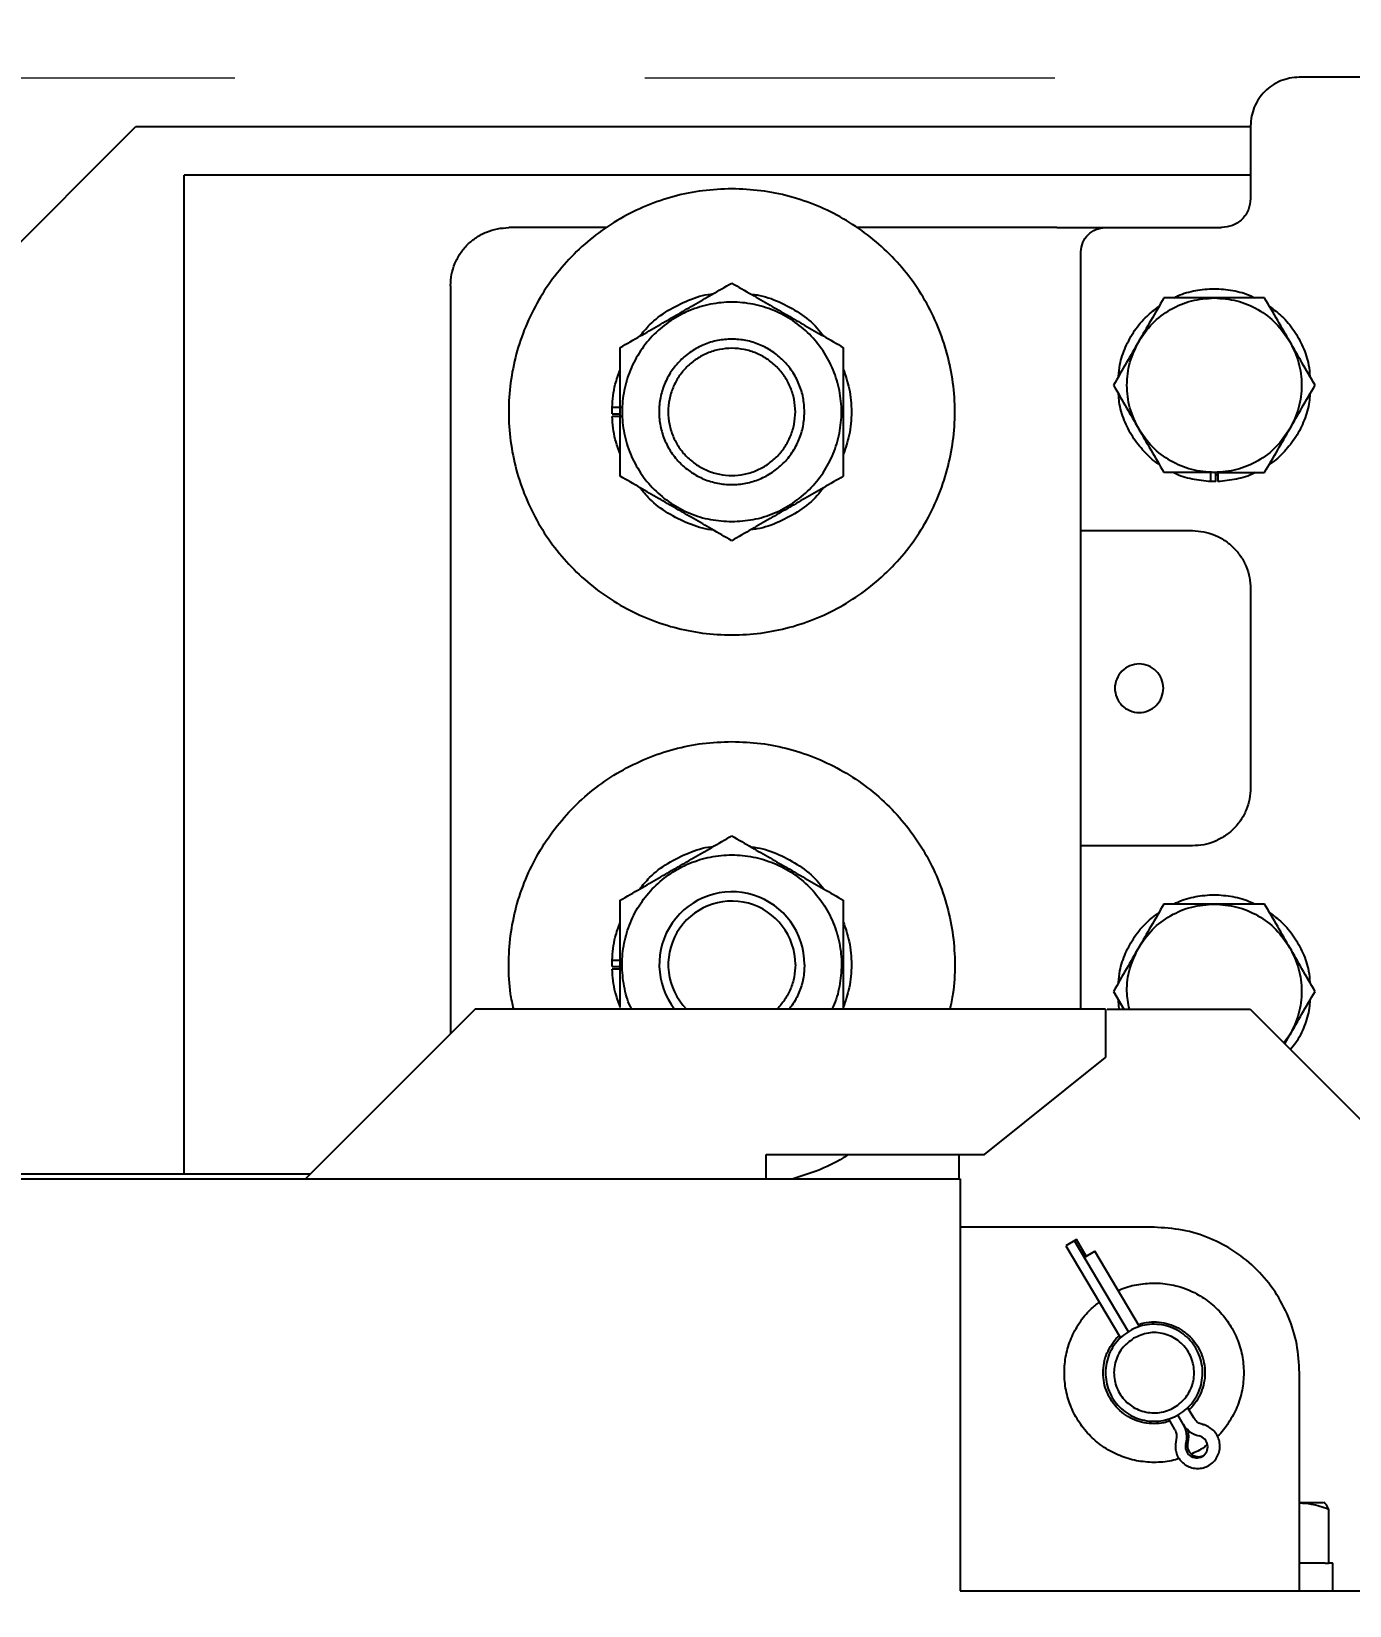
# Model space of a CAD drawing. Header units: millimetres. Extents: x 861 to 27901, y 673 to 17923.
# Drawn here: x 10509.1 to 10724.6, y 10712 to 10969.4 of the extents above; entities that cross this region are included whole.
import ezdxf

# ---------------------------------------------------------------- set-up
doc = ezdxf.new("R2010")
doc.units = ezdxf.units.MM
doc.header["$LTSCALE"] = 33.3
doc.linetypes.add('CENTERX2', pattern=[20.32, 12.7, -2.54, 2.54, -2.54])
doc.layers.add('CAPA_1', color=7, linetype='Continuous')
doc.styles.add('SLDTEXTSTYLE0', font='TXT', dxfattribs={"width": 0.75})
doc.dimstyles.new('SLDDIMSTYLE0', dxfattribs={"dimtxt": 66.6, "dimasz": 66.6, "dimexe": 0, "dimexo": 0.0625, "dimgap": 16.65, "dimtad": 2, "dimdec": 0, "dimlfac": 1.261261, "dimrnd": 1e-09, "dimzin": 12, "dimdsep": 46, "dimtxsty": 'SLDTEXTSTYLE0', "dimsah": 1, "dimcen": 0.09, "dimadec": 0, "dimazin": 3, "dimtfac": 1, "dimtdec": 0, "dimtofl": 0, "dimtmove": 0, "dimatfit": 3, "dimfxl": 1, "dimfrac": 2, "dimtolj": 1, "dimtzin": 12, "dimarcsym": 0})

# ---------------------------------------------------------------- blocks, each defined once
blk = doc.blocks.new('_D_22')
at = {"layer": 'CAPA_1', "transparency": 16777216}
for p, q in [((5852.28, 10660.74), (5852.28, 11574.36)), ((14197.89, 11069.7), (14197.89, 11574.36)), ((5852.28, 11541.06), (14197.89, 11541.06))]:
    blk.add_line(p, q, dxfattribs=at)
for points in [[(5852.28, 11541.06), (5918.88, 11530.81), (5918.88, 11551.3)], [(14197.89, 11541.06), (14131.29, 11551.3), (14131.29, 11530.81)]]:
    blk.add_solid(points, dxfattribs=at)
at = {"layer": 'CAPA_1', "transparency": 16777216, "insert": (9902.06, 11626.91), "char_height": 66.6, "attachment_point": 1, "style": 'SLDTEXTSTYLE0'}
blk.add_mtext('10526', dxfattribs=at)

msp = doc.modelspace()

# ---------------------------------------------------------------- linework, layer by layer
at = {"color": 7, "linetype": 'Continuous', "lineweight": 25}
for p, q in [((10735.22, 10961.89), (10716.39, 10961.89)), ((10478.6, 10906.25), (10526.17, 10953.82)), ((10526.17, 10953.82), (10708.52, 10953.82)), ((10708.46, 10953.96), (10708.46, 10942.07)), ((10534.1, 10782.57), (10534.1, 10945.9)), ((10708.53, 10945.9), (10534.1, 10945.9)), ((10603.21, 10937.31), (10587.15, 10937.31)), ((10676.75, 10937.31), (10644.04, 10937.31)), ((10684.68, 10937.31), (10703.7, 10937.31)), ((10680.71, 10887.76), (10680.71, 10933.35)), ((10577.64, 10927.8), (10577.64, 10805.49)), ((10604.06, 10906.87), (10604.07, 10907.93)), ((10604.07, 10907.93), (10605.65, 10907.93)), ((10604.06, 10906.87), (10605.39, 10906.87)), ((10605.65, 10906.43), (10604.07, 10906.43)), ((10701.93, 10895.78), (10701.93, 10897.27)), ((10702.76, 10895.77), (10701.93, 10895.78)), ((10702.76, 10895.77), (10702.76, 10897.27)), ((10702.76, 10896.88), (10703.1, 10896.9)), ((10703.1, 10897.27), (10703.1, 10895.78)), ((10688.64, 10887.76), (10698.95, 10887.76)), ((10680.71, 10845.73), (10680.71, 10878.24)), ((10708.46, 10878.24), (10708.46, 10845.73)), ((10680.71, 10809.52), (10680.71, 10836.22)), ((10698.95, 10836.22), (10688.64, 10836.22)), ((10604.06, 10816.49), (10604.07, 10817.54)), ((10604.06, 10816.49), (10605.39, 10816.49)), ((10604.07, 10817.54), (10605.65, 10817.54)), ((10605.65, 10816.05), (10604.07, 10816.05)), ((10686.04, 10812.43), (10687.72, 10809.52)), ((10581.67, 10809.52), (10553.92, 10781.77)), ((10684.74, 10809.52), (10581.67, 10809.52)), ((10684.74, 10809.52), (10684.74, 10801.6)), ((10685.02, 10809.52), (10708.36, 10809.52)), ((10708.36, 10809.52), (10736.11, 10781.77)), ((10714.87, 10805.3), (10713.88, 10804)), ((10714.03, 10803.85), (10714.87, 10805.3)), ((10664.92, 10785.74), (10684.74, 10801.6)), ((10629.24, 10785.74), (10664.92, 10785.74)), ((10629.24, 10781.77), (10629.24, 10785.74)), ((10660.79, 10781.77), (10660.79, 10785.74)), ((10066.31, 10781.77), (10660.95, 10781.77)), ((10367.6, 10782.57), (10554.71, 10782.57)), ((10660.95, 10781.77), (10660.95, 10714.38)), ((10692.67, 10773.85), (10660.95, 10773.85)), ((10679.97, 10771.84), (10678.24, 10770.81)), ((10688.48, 10756.77), (10679.65, 10771.65)), ((10681.59, 10769.11), (10679.97, 10771.84)), ((10678.24, 10770.81), (10687.18, 10755.75)), ((10681.27, 10768.92), (10683, 10769.95)), ((10690.31, 10757.61), (10683, 10769.95)), ((10716.45, 10714.38), (10716.45, 10750.06)), ((10697.44, 10741.64), (10696.54, 10743.16)), ((10699.17, 10742.67), (10698.16, 10744.37)), ((10695.02, 10742.51), (10696.04, 10740.81)), ((10720.55, 10728.77), (10720.42, 10728.84)), ((10721.22, 10727.78), (10721.22, 10718.93)), ((10720.65, 10718.93), (10721.22, 10718.93)), ((10721.91, 10714.38), (10721.91, 10718.93)), ((10660.95, 10714.38), (10899.41, 10714.38))]:
    msp.add_line(p, q, dxfattribs=at)
for centre, radius, start, end in [((10623.64, 10816.83), 11.87, 359.8328, 217.9724), ((10623.63, 10816.8), 10.39, 359.9692, 224.4731), ((10700.99, 10743.74), 4.12, 210.6345, 256.6154), ((10693.9, 10739.54), 4.12, 344.7084, 30.6893), ((10694.22, 10739.72), 4.12, 344.6885, 13.4392), ((10699.63, 10737.96), 1.82, 164.4006, 76.9232), ((10699.95, 10738.15), 1.82, 164.5935, 294.5333)]:
    msp.add_arc(centre, radius, start, end, dxfattribs=at)
for points in [[(10716.39, 10961.89), (10715.87, 10961.86), (10714.83, 10961.8), (10713.34, 10961.33), (10711.96, 10960.6), (10710.75, 10959.6), (10709.75, 10958.39), (10709.02, 10957.01), (10708.55, 10955.52), (10708.49, 10954.48), (10708.46, 10953.96)], [(10623.63, 10943.65), (10625.22, 10943.59), (10628.4, 10943.47), (10633.09, 10942.5), (10637.62, 10940.97), (10641.91, 10938.86), (10645.89, 10936.2), (10649.49, 10933.04), (10652.64, 10929.45), (10655.3, 10925.47), (10657.42, 10921.18), (10658.95, 10916.65), (10659.89, 10911.96), (10660.2, 10907.18), (10659.89, 10902.41), (10658.95, 10897.71), (10657.42, 10893.18), (10655.3, 10888.89), (10652.64, 10884.92), (10649.49, 10881.32), (10645.89, 10878.16), (10641.91, 10875.51), (10637.62, 10873.39), (10633.09, 10871.85), (10628.4, 10870.92), (10623.63, 10870.61), (10618.85, 10870.92), (10614.16, 10871.85), (10609.63, 10873.39), (10605.34, 10875.51), (10601.36, 10878.16), (10597.76, 10881.32), (10594.61, 10884.92), (10591.95, 10888.89), (10589.83, 10893.18), (10588.3, 10897.71), (10587.36, 10902.41), (10587.05, 10907.18), (10587.36, 10911.96), (10588.3, 10916.65), (10589.83, 10921.18), (10591.95, 10925.47), (10594.61, 10929.45), (10597.76, 10933.04), (10601.36, 10936.2), (10605.34, 10938.86), (10609.63, 10940.97), (10614.16, 10942.5), (10618.85, 10943.47), (10622.03, 10943.59), (10623.63, 10943.65)], [(10708.46, 10942.07), (10708.39, 10941.44), (10708.25, 10940.2), (10707.15, 10938.62), (10705.57, 10937.52), (10704.33, 10937.38), (10703.7, 10937.31)], [(10577.64, 10927.8), (10577.67, 10928.42), (10577.75, 10929.66), (10578.31, 10931.46), (10579.19, 10933.12), (10580.38, 10934.57), (10581.83, 10935.76), (10583.49, 10936.64), (10585.29, 10937.2), (10586.53, 10937.27), (10587.15, 10937.31)], [(10676.75, 10937.31), (10677.27, 10937.31), (10678.3, 10937.31), (10679.8, 10937.31), (10681.18, 10937.31), (10682.39, 10937.31), (10683.38, 10937.31), (10684.12, 10937.31), (10684.59, 10937.31), (10684.65, 10937.31), (10684.68, 10937.31)], [(10680.71, 10933.35), (10680.77, 10933.86), (10680.89, 10934.9), (10681.81, 10936.21), (10683.12, 10937.13), (10684.16, 10937.25), (10684.68, 10937.31)], [(10690.16, 10918.68), (10690.86, 10919.71), (10692.27, 10921.77), (10695.31, 10924.03), (10698.78, 10925.53), (10701.27, 10925.72), (10702.51, 10925.81)], [(10702.51, 10925.81), (10703.76, 10925.72), (10706.25, 10925.53), (10709.72, 10924.03), (10712.76, 10921.77), (10714.17, 10919.71), (10714.87, 10918.68)], [(10623.63, 10889.24), (10622.45, 10889.31), (10620.1, 10889.44), (10616.72, 10890.51), (10613.59, 10892.17), (10610.86, 10894.42), (10608.61, 10897.15), (10606.95, 10900.27), (10605.92, 10903.66), (10605.57, 10907.18), (10605.92, 10910.7), (10606.95, 10914.09), (10608.61, 10917.21), (10610.86, 10919.95), (10613.59, 10922.19), (10616.72, 10923.86), (10620.1, 10924.89), (10623.63, 10925.24), (10627.15, 10924.89), (10630.53, 10923.86), (10633.66, 10922.19), (10636.39, 10919.95), (10638.64, 10917.21), (10640.3, 10914.09), (10641.33, 10910.7), (10641.68, 10907.18), (10641.33, 10903.66), (10640.3, 10900.27), (10638.64, 10897.15), (10636.39, 10894.42), (10633.66, 10892.17), (10630.53, 10890.51), (10627.15, 10889.44), (10624.8, 10889.31), (10623.63, 10889.24)], [(10635.52, 10907.18), (10635.47, 10906.4), (10635.39, 10904.85), (10634.68, 10902.6), (10633.58, 10900.53), (10632.09, 10898.72), (10630.28, 10897.23), (10628.21, 10896.12), (10625.96, 10895.44), (10623.63, 10895.21), (10621.29, 10895.44), (10619.04, 10896.12), (10616.98, 10897.23), (10615.16, 10898.72), (10613.67, 10900.53), (10612.57, 10902.6), (10611.89, 10904.85), (10611.66, 10907.18), (10611.89, 10909.52), (10612.57, 10911.76), (10613.67, 10913.83), (10615.16, 10915.64), (10616.98, 10917.13), (10619.04, 10918.24), (10621.29, 10918.92), (10623.63, 10919.15), (10625.96, 10918.92), (10628.21, 10918.24), (10630.28, 10917.13), (10632.09, 10915.64), (10633.58, 10913.83), (10634.68, 10911.76), (10635.39, 10909.52), (10635.47, 10907.96), (10635.52, 10907.18)], [(10690.16, 10904.41), (10689.61, 10905.53), (10688.53, 10907.79), (10688.1, 10911.54), (10688.53, 10915.3), (10689.61, 10917.55), (10690.16, 10918.68)], [(10714.87, 10918.68), (10715.42, 10917.55), (10716.5, 10915.3), (10716.93, 10911.54), (10716.5, 10907.79), (10715.42, 10905.53), (10714.87, 10904.41)], [(10634.02, 10907.18), (10633.98, 10906.5), (10633.9, 10905.14), (10633.28, 10903.18), (10632.32, 10901.37), (10631.02, 10899.79), (10629.44, 10898.49), (10627.63, 10897.52), (10625.67, 10896.92), (10623.63, 10896.72), (10621.59, 10896.92), (10619.62, 10897.52), (10617.82, 10898.49), (10616.23, 10899.79), (10614.93, 10901.37), (10613.96, 10903.18), (10613.37, 10905.14), (10613.17, 10907.18), (10613.37, 10909.22), (10613.96, 10911.18), (10614.93, 10912.99), (10616.23, 10914.58), (10617.82, 10915.88), (10619.62, 10916.84), (10621.59, 10917.44), (10623.63, 10917.64), (10625.67, 10917.44), (10627.63, 10916.84), (10629.44, 10915.88), (10631.02, 10914.58), (10632.32, 10912.99), (10633.28, 10911.18), (10633.9, 10909.22), (10633.98, 10907.86), (10634.02, 10907.18)], [(10702.51, 10897.27), (10701.27, 10897.36), (10698.78, 10897.55), (10695.31, 10899.06), (10692.27, 10901.31), (10690.86, 10903.37), (10690.16, 10904.41)], [(10714.87, 10904.41), (10714.17, 10903.37), (10712.76, 10901.31), (10709.72, 10899.06), (10706.25, 10897.55), (10703.76, 10897.36), (10702.51, 10897.27)], [(10680.71, 10887.76), (10680.74, 10887.76), (10680.8, 10887.76), (10681.27, 10887.76), (10682, 10887.76), (10683, 10887.76), (10684.21, 10887.76), (10685.59, 10887.76), (10687.08, 10887.76), (10688.12, 10887.76), (10688.64, 10887.76)], [(10680.71, 10878.24), (10680.71, 10878.86), (10680.71, 10880.11), (10680.71, 10881.91), (10680.71, 10883.56), (10680.71, 10885.01), (10680.71, 10886.2), (10680.71, 10887.08), (10680.71, 10887.65), (10680.71, 10887.72), (10680.71, 10887.76)], [(10698.95, 10887.76), (10699.57, 10887.72), (10700.81, 10887.65), (10702.61, 10887.08), (10704.27, 10886.2), (10705.72, 10885.01), (10706.91, 10883.56), (10707.79, 10881.91), (10708.35, 10880.11), (10708.43, 10878.86), (10708.46, 10878.24)], [(10694.19, 10861.99), (10694.13, 10861.47), (10694.01, 10860.43), (10693.09, 10859.11), (10691.78, 10858.23), (10690.22, 10857.92), (10688.67, 10858.23), (10687.35, 10859.11), (10686.47, 10860.43), (10686.16, 10861.99), (10686.47, 10863.54), (10687.35, 10864.86), (10688.67, 10865.75), (10690.22, 10866.06), (10691.78, 10865.75), (10693.09, 10864.86), (10694.01, 10863.54), (10694.13, 10862.51), (10694.19, 10861.99)], [(10680.71, 10836.22), (10680.71, 10836.26), (10680.71, 10836.33), (10680.71, 10836.89), (10680.71, 10837.77), (10680.71, 10838.96), (10680.71, 10840.41), (10680.71, 10842.07), (10680.71, 10843.87), (10680.71, 10845.11), (10680.71, 10845.73)], [(10708.46, 10845.73), (10708.43, 10845.11), (10708.35, 10843.87), (10707.79, 10842.07), (10706.91, 10840.41), (10705.72, 10838.96), (10704.27, 10837.77), (10702.61, 10836.89), (10700.81, 10836.33), (10699.57, 10836.26), (10698.95, 10836.22)], [(10688.64, 10836.22), (10688.12, 10836.22), (10687.08, 10836.22), (10685.59, 10836.22), (10684.21, 10836.22), (10683, 10836.22), (10682, 10836.22), (10681.27, 10836.22), (10680.8, 10836.22), (10680.74, 10836.22), (10680.71, 10836.22)], [(10690.16, 10819.57), (10690.86, 10820.6), (10692.27, 10822.67), (10695.31, 10824.92), (10698.78, 10826.42), (10701.27, 10826.61), (10702.51, 10826.71)], [(10702.51, 10826.71), (10703.76, 10826.61), (10706.25, 10826.42), (10709.72, 10824.92), (10712.76, 10822.67), (10714.17, 10820.6), (10714.87, 10819.57)], [(10714.87, 10819.57), (10715.42, 10818.44), (10716.5, 10816.19), (10716.93, 10812.43), (10716.5, 10808.68), (10715.42, 10806.43), (10714.87, 10805.3)], [(10716.45, 10750.06), (10716.37, 10751.62), (10716.19, 10754.73), (10714.77, 10759.22), (10712.58, 10763.36), (10709.6, 10766.99), (10705.97, 10769.97), (10701.83, 10772.17), (10697.34, 10773.58), (10694.23, 10773.76), (10692.67, 10773.85)], [(10688.63, 10756.88), (10689.09, 10757.12), (10690.01, 10757.6), (10691.54, 10757.96), (10693.1, 10758.03), (10694.65, 10757.79), (10696.12, 10757.26), (10697.45, 10756.45), (10698.61, 10755.39), (10699.53, 10754.13), (10700.19, 10752.71), (10700.57, 10751.19), (10700.64, 10749.63), (10700.4, 10748.08), (10699.87, 10746.61), (10699.06, 10745.28), (10698, 10744.12), (10696.74, 10743.2), (10695.32, 10742.53), (10693.8, 10742.16), (10692.24, 10742.09), (10690.69, 10742.33), (10689.22, 10742.86), (10687.88, 10743.67), (10686.73, 10744.73), (10685.8, 10745.99), (10685.14, 10747.41), (10684.77, 10748.93), (10684.7, 10750.49), (10684.94, 10752.04), (10685.47, 10753.51), (10686.28, 10754.84), (10687.33, 10756.01), (10688.19, 10756.59), (10688.63, 10756.88)], [(10689.33, 10755.7), (10690.11, 10756.05), (10691.69, 10756.76), (10694.34, 10756.57), (10696.7, 10755.45), (10698.45, 10753.49), (10699.33, 10751.01), (10699.19, 10748.39), (10698.05, 10746.03), (10696.1, 10744.27), (10693.62, 10743.4), (10691, 10743.54), (10688.64, 10744.68), (10686.88, 10746.63), (10686.01, 10749.11), (10686.16, 10751.71), (10687.26, 10754.13), (10688.64, 10755.18), (10689.33, 10755.7)]]:
    msp.add_open_spline(points, degree=3, dxfattribs=at)
for points, knots in [([(10605.39, 10917.71), (10606.47, 10918.33), (10608.53, 10919.52), (10611.59, 10921.29), (10614.51, 10922.97), (10617.43, 10924.66), (10620.48, 10926.42), (10622.54, 10927.61), (10623.63, 10928.24)], [0, 0, 0, 0, 0.181596, 0.345504, 0.5, 0.654479, 0.818394, 1, 1, 1, 1]), ([(10608.56, 10919.54), (10609.09, 10920.18), (10610.41, 10921.8), (10613.13, 10923.84), (10616.53, 10925.5), (10619.08, 10926.37), (10620.46, 10926.47), (10620.58, 10926.48)], [0, 0, 0, 0, 0.174329, 0.441161, 0.707993, 0.974825, 1, 1, 1, 1]), ([(10623.63, 10928.24), (10624.71, 10927.61), (10626.77, 10926.42), (10629.83, 10924.66), (10632.74, 10922.97), (10635.66, 10921.29), (10638.72, 10919.52), (10640.78, 10918.33), (10641.86, 10917.71)], [0, 0, 0, 0, 0.181596, 0.345504, 0.5, 0.654479, 0.818394, 1, 1, 1, 1]), ([(10626.77, 10926.42), (10627.1, 10926.39), (10628.69, 10926.23), (10631.42, 10925.23), (10634.74, 10923.42), (10637.2, 10921.47), (10638.32, 10920.01), (10638.67, 10919.55)], [0, 0, 0, 0, 0.070982, 0.340146, 0.609311, 0.878475, 1, 1, 1, 1]), ([(10694.27, 10925.81), (10693.57, 10924.59), (10692.22, 10922.25), (10690.82, 10919.83), (10690.16, 10918.68)], [0, 0, 0, 0, 0.523687, 1, 1, 1, 1]), ([(10702.51, 10925.81), (10701.18, 10925.81), (10698.39, 10925.81), (10695.69, 10925.81), (10694.27, 10925.81)], [0, 0, 0, 0, 0.4763129, 1, 1, 1, 1]), ([(10695.92, 10925.81), (10696.13, 10925.93), (10697.23, 10926.53), (10699.47, 10927.09), (10702.51, 10927.43), (10705.56, 10927.09), (10707.8, 10926.53), (10708.9, 10925.93), (10709.11, 10925.81)], [0, 0, 0, 0, 0.051864, 0.275932, 0.5, 0.724068, 0.948136, 1, 1, 1, 1]), ([(10710.75, 10925.81), (10709.34, 10925.81), (10706.64, 10925.81), (10703.84, 10925.81), (10702.51, 10925.81)], [0, 0, 0, 0, 0.523687, 1, 1, 1, 1]), ([(10714.87, 10918.68), (10714.21, 10919.83), (10712.81, 10922.25), (10711.46, 10924.59), (10710.75, 10925.81)], [0, 0, 0, 0, 0.4763129, 1, 1, 1, 1]), ([(10686.88, 10913), (10686.93, 10913.63), (10687.07, 10915.27), (10687.95, 10917.82), (10689.42, 10920.51), (10691.27, 10922.78), (10692.78, 10923.9), (10693.47, 10924.42)], [0, 0, 0, 0, 0.138083, 0.362407, 0.586731, 0.811055, 1, 1, 1, 1]), ([(10711.56, 10924.42), (10712.25, 10923.9), (10713.76, 10922.78), (10715.61, 10920.51), (10717.08, 10917.82), (10717.96, 10915.27), (10718.1, 10913.63), (10718.15, 10913)], [0, 0, 0, 0, 0.188945, 0.413269, 0.637593, 0.861917, 1, 1, 1, 1]), ([(10690.16, 10918.68), (10689.49, 10917.53), (10688.09, 10915.11), (10686.74, 10912.77), (10686.04, 10911.54)], [0, 0, 0, 0, 0.476313, 1, 1, 1, 1]), ([(10718.99, 10911.54), (10718.29, 10912.77), (10716.93, 10915.11), (10715.54, 10917.53), (10714.87, 10918.68)], [0, 0, 0, 0, 0.523687, 1, 1, 1, 1]), ([(10605.39, 10896.65), (10605.39, 10897.9), (10605.39, 10900.28), (10605.39, 10903.81), (10605.39, 10907.18), (10605.39, 10910.55), (10605.39, 10914.08), (10605.39, 10916.46), (10605.39, 10917.71)], [0, 0, 0, 0, 0.181596, 0.3455039, 0.5, 0.6544793, 0.8183941, 1, 1, 1, 1]), ([(10641.86, 10917.71), (10641.86, 10916.46), (10641.86, 10914.08), (10641.86, 10910.55), (10641.86, 10907.18), (10641.86, 10903.81), (10641.86, 10900.28), (10641.86, 10897.9), (10641.86, 10896.65)], [0, 0, 0, 0, 0.181596, 0.3455039, 0.5, 0.6544793, 0.8183941, 1, 1, 1, 1]), ([(10604.07, 10907.93), (10604.17, 10909.2), (10604.33, 10911.3), (10605.09, 10913.27), (10605.39, 10914.05)], [0, 0, 0, 0, 0.602809, 1, 1, 1, 1]), ([(10641.86, 10914.18), (10642.23, 10913.11), (10643, 10910.85), (10643.29, 10907.18), (10643, 10903.51), (10642.23, 10901.25), (10641.86, 10900.19)], [0, 0, 0, 0, 0.235147, 0.5, 0.764853, 1, 1, 1, 1]), ([(10686.04, 10911.54), (10686.74, 10910.32), (10688.09, 10907.98), (10689.49, 10905.56), (10690.16, 10904.41)], [0, 0, 0, 0, 0.523687, 1, 1, 1, 1]), ([(10714.87, 10904.41), (10715.54, 10905.56), (10716.93, 10907.98), (10718.29, 10910.32), (10718.99, 10911.54)], [0, 0, 0, 0, 0.476313, 1, 1, 1, 1]), ([(10693.5, 10898.62), (10693.45, 10898.64), (10692.52, 10899.18), (10691, 10900.67), (10689.08, 10903.05), (10687.74, 10905.82), (10686.98, 10908.2), (10686.9, 10909.65), (10686.88, 10910.08)], [0, 0, 0, 0, 0.0117947, 0.2352603, 0.4587259, 0.6821915, 0.9056571, 1, 1, 1, 1]), ([(10718.15, 10910.08), (10718.12, 10909.65), (10718.05, 10908.2), (10717.29, 10905.82), (10715.95, 10903.05), (10714.02, 10900.67), (10712.51, 10899.18), (10711.58, 10898.64), (10711.53, 10898.62)], [0, 0, 0, 0, 0.094343, 0.317809, 0.541274, 0.76474, 0.988205, 1, 1, 1, 1]), ([(10605.39, 10900.32), (10605.09, 10901.1), (10604.33, 10903.06), (10604.17, 10905.17), (10604.07, 10906.43)], [0, 0, 0, 0, 0.397191, 1, 1, 1, 1]), ([(10690.16, 10904.41), (10690.82, 10903.25), (10692.22, 10900.84), (10693.57, 10898.5), (10694.27, 10897.27)], [0, 0, 0, 0, 0.476313, 1, 1, 1, 1]), ([(10710.75, 10897.27), (10711.46, 10898.5), (10712.81, 10900.84), (10714.21, 10903.25), (10714.87, 10904.41)], [0, 0, 0, 0, 0.523687, 1, 1, 1, 1]), ([(10623.63, 10886.12), (10622.54, 10886.75), (10620.48, 10887.94), (10617.43, 10889.7), (10614.51, 10891.39), (10611.59, 10893.07), (10608.53, 10894.84), (10606.47, 10896.03), (10605.39, 10896.65)], [0, 0, 0, 0, 0.181596, 0.3455039, 0.5, 0.6544793, 0.8183941, 1, 1, 1, 1]), ([(10641.86, 10896.65), (10640.78, 10896.03), (10638.72, 10894.84), (10635.66, 10893.07), (10632.74, 10891.39), (10629.83, 10889.7), (10626.77, 10887.94), (10624.71, 10886.75), (10623.63, 10886.12)], [0, 0, 0, 0, 0.181596, 0.345504, 0.5, 0.654479, 0.818394, 1, 1, 1, 1]), ([(10702.51, 10897.27), (10701.18, 10897.27), (10698.39, 10897.27), (10695.69, 10897.27), (10694.27, 10897.27)], [0, 0, 0, 0, 0.476313, 1, 1, 1, 1]), ([(10701.93, 10895.78), (10700.91, 10895.88), (10698.89, 10896.1), (10696.83, 10896.69), (10695.89, 10897.24), (10695.84, 10897.27)], [0, 0, 0, 0, 0.484609, 0.969217, 1, 1, 1, 1]), ([(10702.51, 10897.27), (10703.84, 10897.27), (10706.64, 10897.27), (10709.34, 10897.27), (10710.75, 10897.27)], [0, 0, 0, 0, 0.4763129, 1, 1, 1, 1]), ([(10709.19, 10897.27), (10709.14, 10897.24), (10708.2, 10896.69), (10706.14, 10896.1), (10704.11, 10895.88), (10703.1, 10895.78)], [0, 0, 0, 0, 0.030783, 0.515391, 1, 1, 1, 1]), ([(10620.58, 10887.88), (10620.46, 10887.89), (10619.08, 10887.99), (10616.53, 10888.86), (10613.13, 10890.53), (10610.41, 10892.56), (10609.09, 10894.18), (10608.56, 10894.82)], [0, 0, 0, 0, 0.025175, 0.292007, 0.558839, 0.825671, 1, 1, 1, 1]), ([(10638.67, 10894.81), (10638.32, 10894.36), (10637.2, 10892.9), (10634.74, 10890.95), (10631.42, 10889.13), (10628.69, 10888.13), (10627.1, 10887.97), (10626.77, 10887.94)], [0, 0, 0, 0, 0.121525, 0.390689, 0.659854, 0.929018, 1, 1, 1, 1]), ([(10587.97, 10809.52), (10587.78, 10810.36), (10587.26, 10812.75), (10587.07, 10816.8), (10587.36, 10821.57), (10588.3, 10826.26), (10589.83, 10830.79), (10591.95, 10835.08), (10594.61, 10839.06), (10597.76, 10842.66), (10601.36, 10845.81), (10605.34, 10848.47), (10609.63, 10850.59), (10614.16, 10852.12), (10618.85, 10853.09), (10622.03, 10853.21), (10623.63, 10853.27)], [0, 0, 0, 0, 0.039649, 0.113522, 0.187395, 0.261269, 0.335142, 0.409015, 0.482888, 0.556761, 0.630634, 0.704507, 0.778381, 0.852254, 0.926127, 1, 1, 1, 1]), ([(10623.63, 10853.27), (10625.22, 10853.21), (10628.4, 10853.09), (10633.09, 10852.12), (10637.62, 10850.59), (10641.91, 10848.47), (10645.89, 10845.81), (10649.49, 10842.66), (10652.64, 10839.06), (10655.3, 10835.08), (10657.42, 10830.79), (10658.95, 10826.26), (10659.89, 10821.57), (10660.18, 10816.8), (10659.99, 10812.75), (10659.47, 10810.36), (10659.29, 10809.52)], [0, 0, 0, 0, 0.073873, 0.147746, 0.221619, 0.295493, 0.369366, 0.443239, 0.517112, 0.590985, 0.664858, 0.738731, 0.812605, 0.886478, 0.960351, 1, 1, 1, 1]), ([(10605.39, 10827.32), (10606.47, 10827.95), (10608.53, 10829.14), (10611.59, 10830.9), (10614.51, 10832.59), (10617.43, 10834.27), (10620.48, 10836.04), (10622.54, 10837.23), (10623.63, 10837.85)], [0, 0, 0, 0, 0.181596, 0.345504, 0.5, 0.654479, 0.818394, 1, 1, 1, 1]), ([(10608.56, 10829.16), (10609.09, 10829.8), (10610.41, 10831.42), (10613.13, 10833.45), (10616.53, 10835.12), (10619.08, 10835.99), (10620.46, 10836.08), (10620.58, 10836.09)], [0, 0, 0, 0, 0.1743292, 0.4411611, 0.7079931, 0.974825, 1, 1, 1, 1]), ([(10623.63, 10837.85), (10624.71, 10837.23), (10626.77, 10836.04), (10629.83, 10834.27), (10632.74, 10832.59), (10635.66, 10830.9), (10638.72, 10829.14), (10640.78, 10827.95), (10641.86, 10827.32)], [0, 0, 0, 0, 0.181596, 0.345504, 0.5, 0.654479, 0.818394, 1, 1, 1, 1]), ([(10626.77, 10836.04), (10627.1, 10836), (10628.69, 10835.85), (10631.42, 10834.85), (10634.74, 10833.03), (10637.2, 10831.08), (10638.32, 10829.62), (10638.67, 10829.17)], [0, 0, 0, 0, 0.070982, 0.340146, 0.609311, 0.878475, 1, 1, 1, 1]), ([(10607.27, 10809.52), (10607.2, 10809.66), (10606.56, 10810.82), (10605.96, 10813.29), (10605.56, 10816.79), (10605.92, 10820.32), (10606.94, 10823.7), (10608.61, 10826.83), (10610.86, 10829.56), (10613.59, 10831.81), (10616.72, 10833.48), (10620.1, 10834.5), (10623.63, 10834.85), (10627.15, 10834.5), (10630.53, 10833.48), (10633.66, 10831.81), (10636.39, 10829.56), (10638.64, 10826.83), (10640.31, 10823.7), (10641.33, 10820.32), (10641.69, 10816.79), (10641.29, 10813.29), (10640.69, 10810.82), (10640.05, 10809.66), (10639.98, 10809.52)], [0, 0, 0, 0, 0.006478, 0.0558302, 0.1051824, 0.1545346, 0.2038868, 0.253239, 0.3025912, 0.3519434, 0.4012956, 0.4506478, 0.5, 0.5493522, 0.5987044, 0.6480566, 0.6974088, 0.746761, 0.7961132, 0.8454654, 0.8948176, 0.9441698, 0.993522, 1, 1, 1, 1]), ([(10695.92, 10826.71), (10696.13, 10826.82), (10697.23, 10827.42), (10699.47, 10827.98), (10702.51, 10828.32), (10705.56, 10827.98), (10707.8, 10827.42), (10708.9, 10826.82), (10709.11, 10826.71)], [0, 0, 0, 0, 0.0518637, 0.2759319, 0.5, 0.7240681, 0.9481363, 1, 1, 1, 1]), ([(10605.39, 10809.78), (10605.39, 10809.87), (10605.39, 10811.08), (10605.39, 10813.43), (10605.39, 10816.79), (10605.39, 10820.17), (10605.39, 10823.69), (10605.39, 10826.07), (10605.39, 10827.32)], [0, 0, 0, 0, 0.014768, 0.212088, 0.398077, 0.584046, 0.781375, 1, 1, 1, 1]), ([(10641.86, 10827.32), (10641.86, 10826.07), (10641.86, 10823.69), (10641.86, 10820.17), (10641.86, 10816.79), (10641.86, 10813.43), (10641.86, 10811), (10641.86, 10809.69), (10641.86, 10809.52)], [0, 0, 0, 0, 0.2154, 0.409819, 0.593074, 0.77631, 0.970737, 1, 1, 1, 1]), ([(10694.27, 10826.71), (10693.57, 10825.48), (10692.22, 10823.14), (10690.82, 10820.72), (10690.16, 10819.57)], [0, 0, 0, 0, 0.523687, 1, 1, 1, 1]), ([(10702.51, 10826.71), (10701.18, 10826.71), (10698.39, 10826.71), (10695.69, 10826.71), (10694.27, 10826.71)], [0, 0, 0, 0, 0.476313, 1, 1, 1, 1]), ([(10710.75, 10826.71), (10709.34, 10826.71), (10706.64, 10826.71), (10703.84, 10826.71), (10702.51, 10826.71)], [0, 0, 0, 0, 0.523687, 1, 1, 1, 1]), ([(10714.87, 10819.57), (10714.21, 10820.72), (10712.81, 10823.14), (10711.46, 10825.48), (10710.75, 10826.71)], [0, 0, 0, 0, 0.476313, 1, 1, 1, 1]), ([(10604.07, 10817.54), (10604.17, 10818.81), (10604.33, 10820.92), (10605.09, 10822.88), (10605.39, 10823.66)], [0, 0, 0, 0, 0.602809, 1, 1, 1, 1]), ([(10641.86, 10823.79), (10642.23, 10822.73), (10643, 10820.46), (10643.29, 10816.8), (10643, 10813.13), (10642.23, 10810.87), (10641.86, 10809.8)], [0, 0, 0, 0, 0.235147, 0.5, 0.764853, 1, 1, 1, 1]), ([(10686.88, 10813.9), (10686.93, 10814.52), (10687.07, 10816.17), (10687.95, 10818.71), (10689.42, 10821.4), (10691.27, 10823.67), (10692.78, 10824.79), (10693.47, 10825.31)], [0, 0, 0, 0, 0.138083, 0.362407, 0.586731, 0.811055, 1, 1, 1, 1]), ([(10711.56, 10825.31), (10712.25, 10824.79), (10713.76, 10823.67), (10715.61, 10821.4), (10717.08, 10818.71), (10717.96, 10816.17), (10718.1, 10814.52), (10718.15, 10813.9)], [0, 0, 0, 0, 0.188945, 0.413269, 0.637593, 0.861917, 1, 1, 1, 1]), ([(10690.16, 10819.57), (10689.49, 10818.42), (10688.09, 10816), (10686.74, 10813.66), (10686.04, 10812.43)], [0, 0, 0, 0, 0.476313, 1, 1, 1, 1]), ([(10688.63, 10809.52), (10688.45, 10810.49), (10688.06, 10812.68), (10688.55, 10816.2), (10689.62, 10818.45), (10690.16, 10819.57)], [0, 0, 0, 0, 0.282671, 0.641335, 1, 1, 1, 1]), ([(10718.99, 10812.43), (10718.29, 10813.66), (10716.93, 10816), (10715.54, 10818.42), (10714.87, 10819.57)], [0, 0, 0, 0, 0.523687, 1, 1, 1, 1]), ([(10605.39, 10809.93), (10605.09, 10810.71), (10604.33, 10812.68), (10604.17, 10814.78), (10604.07, 10816.05)], [0, 0, 0, 0, 0.3971915, 1, 1, 1, 1]), ([(10634.02, 10816.8), (10633.98, 10816.12), (10633.9, 10814.75), (10633.28, 10812.8), (10632.35, 10811), (10631.47, 10810.01), (10631.03, 10809.52)], [0, 0, 0, 0, 0.253037, 0.506074, 0.759111, 1, 1, 1, 1]), ([(10635.52, 10816.8), (10635.48, 10816.02), (10635.39, 10814.46), (10634.66, 10812.23), (10633.85, 10810.55), (10633.16, 10809.74), (10632.97, 10809.52)], [0, 0, 0, 0, 0.29685, 0.593699, 0.890549, 1, 1, 1, 1]), ([(10687.03, 10809.52), (10687.01, 10809.58), (10686.88, 10810.04), (10686.88, 10810.53), (10686.88, 10810.97)], [0, 0, 0, 0, 0.1136201, 1, 1, 1, 1]), ([(10714.87, 10805.3), (10715.54, 10806.45), (10716.93, 10808.87), (10718.29, 10811.21), (10718.99, 10812.43)], [0, 0, 0, 0, 0.476313, 1, 1, 1, 1]), ([(10718.15, 10810.97), (10718.12, 10810.54), (10718.05, 10809.09), (10717.28, 10806.72), (10716.23, 10804.41), (10715.28, 10803.26), (10714.98, 10802.9)], [0, 0, 0, 0, 0.146377, 0.493094, 0.839811, 1, 1, 1, 1]), ([(10642.65, 10785.74), (10642.39, 10785.56), (10640.81, 10784.49), (10637.81, 10783.09), (10634.99, 10782.19), (10633.67, 10781.77)], [0, 0, 0, 0, 0.096448, 0.580904, 1, 1, 1, 1]), ([(10686.83, 10763.49), (10686.9, 10763.53), (10687.82, 10764.03), (10689.81, 10764.5), (10692.66, 10764.83), (10695.55, 10764.54), (10698.32, 10763.7), (10700.87, 10762.33), (10703.11, 10760.5), (10704.94, 10758.26), (10706.31, 10755.71), (10707.15, 10752.94), (10707.43, 10750.06), (10707.15, 10747.18), (10706.32, 10744.4), (10704.91, 10741.89), (10703.78, 10740.29), (10703.04, 10739.69), (10703.04, 10739.68)], [0, 0, 0, 0, 0.006394, 0.077357, 0.148319, 0.219281, 0.290243, 0.361205, 0.432167, 0.50313, 0.574092, 0.645054, 0.716016, 0.786978, 0.85794, 0.928902, 0.999865, 1, 1, 1, 1]), ([(10692.67, 10735.39), (10691.71, 10735.45), (10689.79, 10735.56), (10687.02, 10736.43), (10684.47, 10737.78), (10682.23, 10739.62), (10680.39, 10741.86), (10679.03, 10744.41), (10678.19, 10747.18), (10677.91, 10750.06), (10678.19, 10752.94), (10679.03, 10755.71), (10680.4, 10758.25), (10681.98, 10760.26), (10683.23, 10761.22), (10683.71, 10761.59)], [0, 0, 0, 0, 0.079136, 0.158273, 0.237409, 0.316546, 0.395682, 0.474818, 0.553955, 0.633091, 0.712228, 0.791364, 0.870501, 0.949637, 1, 1, 1, 1]), ([(10692.67, 10741.73), (10692.12, 10741.77), (10691.03, 10741.83), (10689.46, 10742.32), (10688.01, 10743.09), (10686.74, 10744.14), (10685.7, 10745.4), (10684.93, 10746.85), (10684.45, 10748.42), (10684.29, 10750.06), (10684.45, 10751.69), (10684.92, 10753.27), (10685.71, 10754.7), (10686.42, 10755.66), (10686.91, 10756.05), (10686.97, 10756.1)], [0, 0, 0, 0, 0.082321, 0.164642, 0.246963, 0.329284, 0.411605, 0.493926, 0.576247, 0.658568, 0.740889, 0.82321, 0.905531, 0.987852, 1, 1, 1, 1]), ([(10690.12, 10757.94), (10690.42, 10758.05), (10691.25, 10758.32), (10692.67, 10758.43), (10694.3, 10758.28), (10695.88, 10757.8), (10697.32, 10757.03), (10698.59, 10755.98), (10699.64, 10754.71), (10700.41, 10753.27), (10700.89, 10751.69), (10701.05, 10750.06), (10700.89, 10748.43), (10700.41, 10746.85), (10699.62, 10745.42), (10698.92, 10744.46), (10698.43, 10744.07), (10698.37, 10744.02)], [0, 0, 0, 0, 0.043308, 0.116073, 0.188839, 0.261605, 0.33437, 0.407136, 0.479901, 0.552667, 0.625433, 0.698198, 0.770964, 0.84373, 0.916495, 0.989261, 1, 1, 1, 1]), ([(10695.22, 10742.18), (10694.91, 10742.07), (10694.09, 10741.79), (10693.22, 10741.75), (10692.67, 10741.73)], [0, 0, 0, 0, 0.373099, 1, 1, 1, 1]), ([(10696.04, 10740.81), (10696.08, 10740.72), (10696.25, 10740.41), (10696.41, 10739.8), (10696.32, 10739.29), (10696.28, 10739.02)], [0, 0, 0, 0, 0.160464, 0.568082, 1, 1, 1, 1]), ([(10696.15, 10738.04), (10696.16, 10737.81), (10696.19, 10737.26), (10696.49, 10736.43), (10697.02, 10735.63), (10697.75, 10734.99), (10698.62, 10734.56), (10699.56, 10734.37), (10700.53, 10734.44), (10701.44, 10734.75), (10702.24, 10735.3), (10702.87, 10736.03), (10703.29, 10736.9), (10703.46, 10737.84), (10703.39, 10738.81), (10703.07, 10739.72), (10702.52, 10740.52), (10701.78, 10741.13), (10701.12, 10741.49), (10700.71, 10741.56), (10700.61, 10741.57)], [0, 0, 0, 0, 0.042723, 0.101351, 0.160094, 0.218874, 0.277666, 0.336446, 0.395193, 0.453895, 0.512553, 0.571178, 0.629787, 0.688406, 0.747058, 0.805756, 0.864502, 0.923283, 0.982075, 1, 1, 1, 1]), ([(10700.62, 10741.6), (10700.52, 10741.63), (10700.19, 10741.72), (10699.64, 10742.03), (10699.33, 10742.45), (10699.17, 10742.67)], [0, 0, 0, 0, 0.160408, 0.570001, 1, 1, 1, 1]), ([(10696.29, 10739.02), (10696.23, 10738.77), (10696.15, 10738.45), (10696.15, 10738.12), (10696.15, 10738.04)], [0, 0, 0, 0, 0.78153, 1, 1, 1, 1]), ([(10701.38, 10738.33), (10701.2, 10738.17), (10700.42, 10737.5), (10699.49, 10737.09), (10698.77, 10736.77)], [0, 0, 0, 0, 0.239609, 1, 1, 1, 1]), ([(10696.79, 10736.05), (10696.37, 10735.91), (10695.04, 10735.47), (10693.64, 10735.42), (10692.67, 10735.39)], [0, 0, 0, 0, 0.313208, 1, 1, 1, 1]), ([(10716.42, 10728.84), (10716.97, 10728.84), (10718.28, 10728.84), (10719.61, 10728.84), (10720.4, 10728.84), (10720.34, 10728.84), (10720.32, 10728.84)], [0, 0, 0, 0, 0.221075, 0.533377, 0.845678, 1, 1, 1, 1]), ([(10716.45, 10728.78), (10717.09, 10728.74), (10718.71, 10728.64), (10720.27, 10728.1), (10721.22, 10727.78)], [0, 0, 0, 0, 0.392844, 1, 1, 1, 1]), ([(10721.22, 10727.78), (10721.06, 10728.11), (10720.83, 10728.59), (10720.6, 10728.69), (10720.52, 10728.72)], [0, 0, 0, 0, 0.690209, 1, 1, 1, 1]), ([(10720.65, 10718.93), (10720.13, 10718.93), (10719.07, 10718.93), (10717.53, 10718.93), (10716.53, 10718.93), (10716.45, 10718.93)], [0, 0, 0, 0, 0.479222, 0.958444, 1, 1, 1, 1]), ([(10721.82, 10718.93), (10721.84, 10718.93), (10721.92, 10718.93), (10721.45, 10718.93), (10721.13, 10718.93)], [0, 0, 0, 0, 0.30779, 1, 1, 1, 1])]:
    msp.add_open_spline(points, degree=3, knots=knots, dxfattribs=at)
at = {"layer": 'CAPA_1', "linetype": 'CENTERX2', "lineweight": 18, "ltscale": 0.792857}
msp.add_line((14297.79, 10961.75), (6169.01, 10961.75), dxfattribs=at)

# ---------------------------------------------------------------- dimensions: what is measured, and where the dimension line sits
at = {"layer": 'CAPA_1'}
dim = msp.add_linear_dim(base=(14197.89, 11541.06), p1=(5852.28, 10618.45), p2=(14197.89, 11027.4), dimstyle='SLDDIMSTYLE0', dxfattribs=at)
dim.commit()
dim.dimension.update_dxf_attribs({"geometry": '_D_22', "text_midpoint": (10025.08, 11541.06), "dimtype": 160})

doc.saveas('drawing.dxf')
